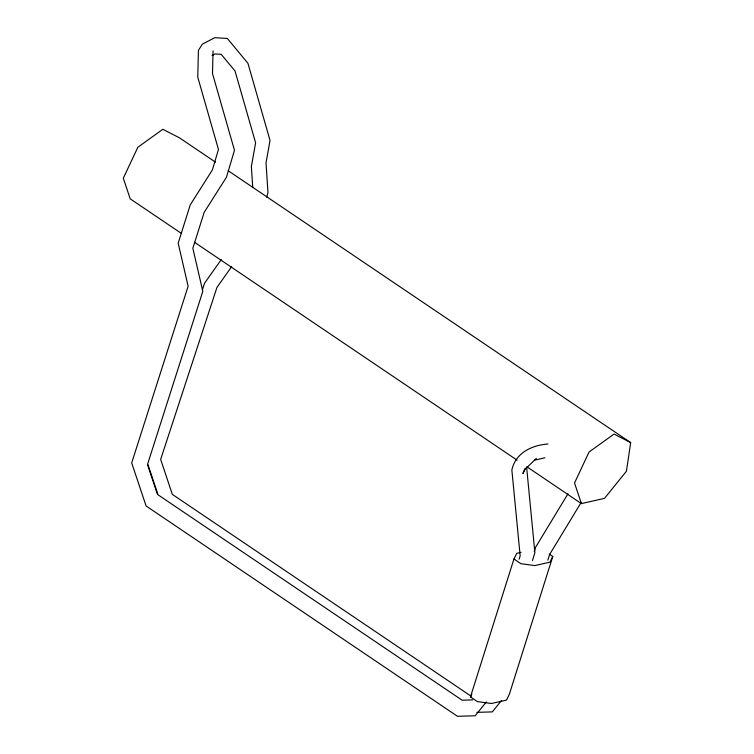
<?xml version="1.0" encoding="UTF-8"?>
<svg xmlns="http://www.w3.org/2000/svg" width="754" height="754" viewBox="0 0 754 754"><rect width="100%" height="100%" fill="white"/><g stroke="black" fill="none" stroke-linecap="round" stroke-linejoin="round"><path stroke-width="1.13" d="M213.052 50.82L212.505 73.562L234.475 150.263L226.464 177.218L204.145 212.411L192.845 248.245L202.807 291.346L147.699 463.861L158.038 494.803L462.145 700.212L472.711 699.901M228.198 170.743L630.683 442.607L626.433 471.222L604.501 498.366L581.4 503.597L526.829 466.735M519.12 559.195L520.166 555.821L511.853 469.931C515.632 452.881 531.759 445.18 547.998 444.002M532.465 560.542L534.888 552.701L526.641 467.386M266.586 197.143L267.972 192.751L266.021 162.873L270.026 140.423L247.943 63.308L227.322 38.454L214.824 37.7L202.392 44.109L198.415 50.348L197.765 77.2L218.462 149.462L212.364 169.97L190.272 204.815L178.18 243.165L188.132 286.237L131.696 462.909L146.088 505.962L457.489 716.3L475.152 715.782L486.349 701.917M549.317 554.115L552.795 556.471L509.308 694.387L506.518 700.08L491.419 703.501L477.414 701.616L470.458 696.922L513.945 558.997L516.744 553.313L521.052 552.333M534.237 551.598L535.67 547.131L567.988 493.785M547.828 560.118L549.6 554.539L581.08 502.588M202.355 289.951L204.551 283.231L221.28 259.564M525.095 468.234L522.89 473.54L525.067 469.365L536.311 458.375M470.458 696.922L471.863 694.076M552.795 556.471L550.005 562.154L534.906 565.575L520.901 563.69L513.945 558.997M231.695 266.567L216.954 287.415L160.659 459.422L172.346 494.379L471.08 696.168M501.401 700.636L492.305 711.899L476.848 712.351M212.1 55.513L215.126 53.958L221.205 54.326L235.031 70.98L255.606 142.826L251.374 166.511L252.75 187.548M534.709 460.11L544.906 457.782M630.683 442.607L614.048 434.068L589.053 452.032L574.529 482.984L581.4 503.597M215.531 162.185L179.471 137.831L162.836 129.292L137.85 147.256L123.317 178.208L130.197 198.82L180.866 233.052M194.513 242.27L517.084 460.157M147.454 464.436L157.52 494.549"/></g></svg>
